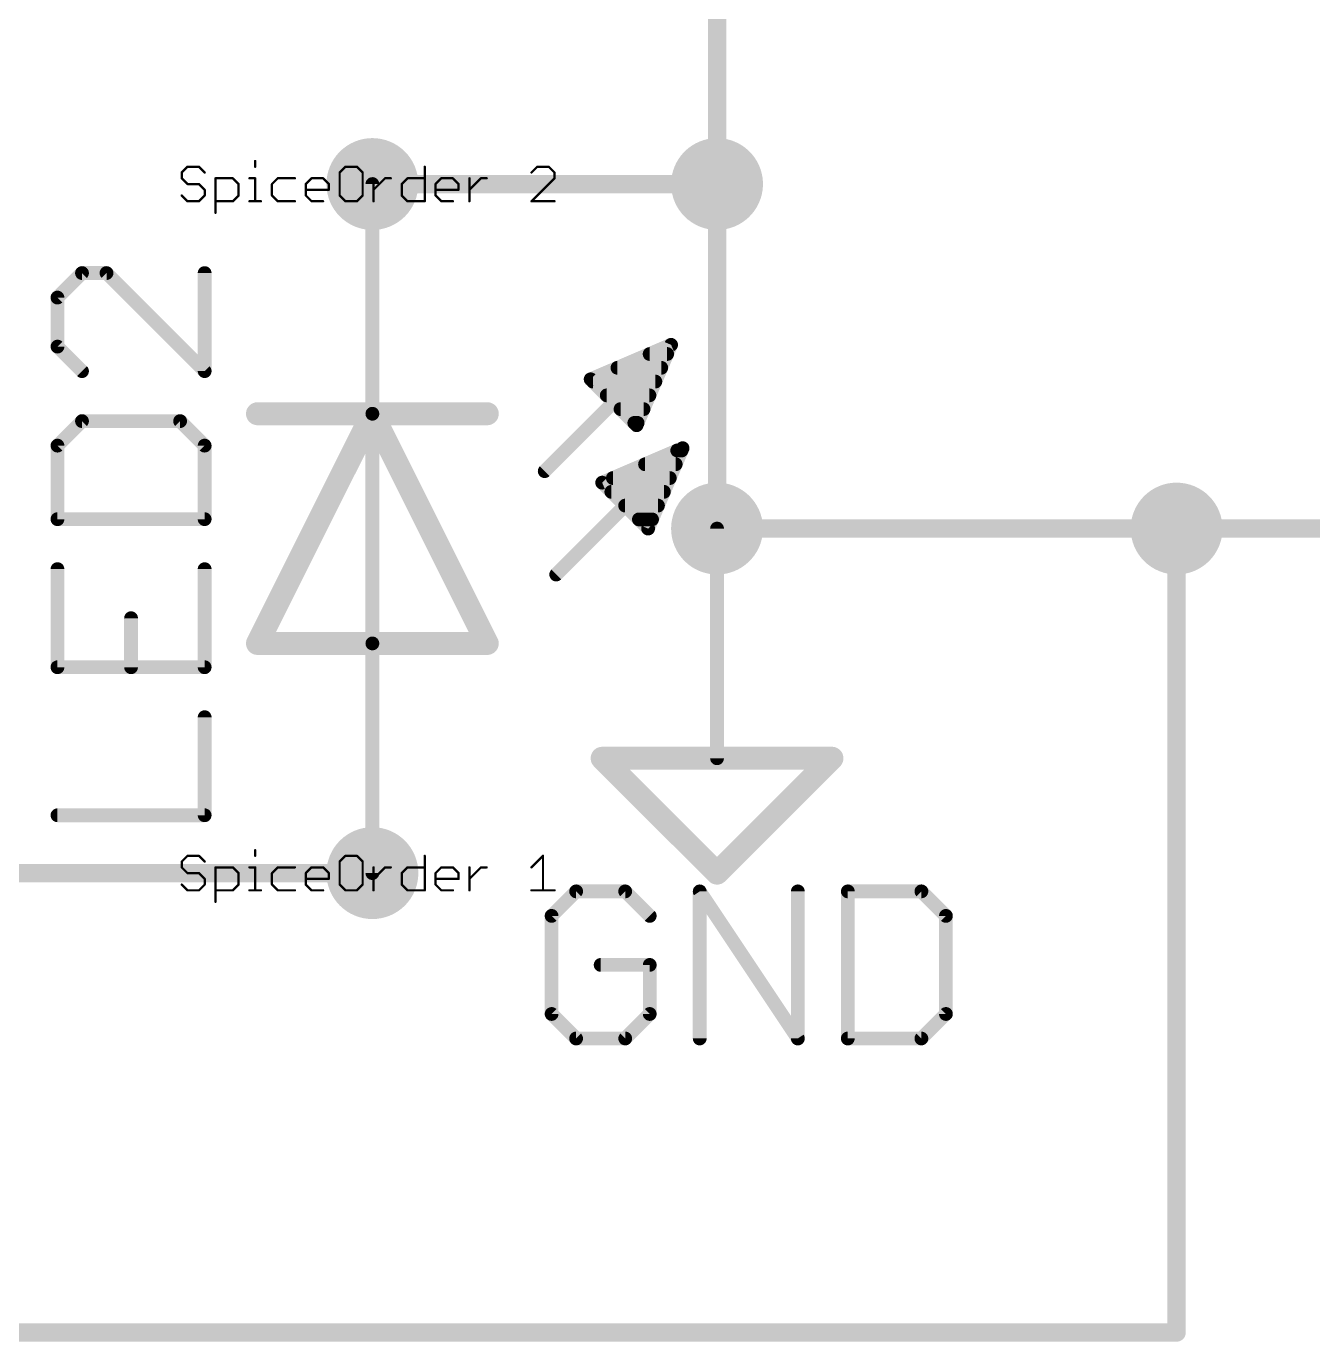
# Model space of a CAD drawing. Extents: x -22 to 205, y 41 to 107.
# Drawn here: x -7.64 to 6.58, y 46.89 to 61.43 of the extents above; entities that cross this region are included whole.
import ezdxf

# ---------------------------------------------------------------- set-up
doc = ezdxf.new("R2010")
doc.units = 0
for name, color, linetype in [('91', 94, 'CONTINUOUS'), ('94', 14, 'CONTINUOUS'), ('95', 251, 'CONTINUOUS'), ('96', 251, 'CONTINUOUS'), ('99', 214, 'CONTINUOUS')]:
    doc.layers.add(name, color=color, linetype=linetype)

msp = doc.modelspace()

# ---------------------------------------------------------------- linework, layer by layer
at = {"layer": '91', "const_width": 0.2032}
for points in [[(0, 68.58), (0, 59.69)], [(-3.81, 59.69), (0, 59.69)], [(0, 59.69), (0, 55.88)], [(0, 55.88), (5.08, 55.88)], [(5.08, 55.88), (35.56, 55.88)], [(5.08, 46.99), (5.08, 55.88)], [(-11.43, 52.07), (-3.81, 52.07)], [(-13.97, 46.99), (5.08, 46.99)]]:
    msp.add_lwpolyline(points, dxfattribs=at)
at = {"layer": '91'}
for points, const_width in [([(-3.81, 59.436, 1), (-3.81, 59.944, 1), (-3.81, 59.436)], 0.508), ([(0, 59.436, 1), (0, 59.944, 1), (0, 59.436)], 0.508), ([(-3.81, 59.7408, 1), (-3.81, 59.6392)], 0.1016), ([(0.0508, 59.69, 1), (-0.0508, 59.69)], 0.1016), ([(0, 59.6392, 1), (0, 59.7408)], 0.1016), ([(-0.0508, 59.69, 1), (0.0508, 59.69)], 0.1016), ([(0, 55.626, 1), (0, 56.134, 1), (0, 55.626)], 0.508), ([(5.08, 55.626, 1), (5.08, 56.134, 1), (5.08, 55.626)], 0.508), ([(0, 55.9308, 1), (0, 55.8292)], 0.1016), ([(-0.0508, 55.88, 1), (0.0508, 55.88)], 0.1016), ([(5.08, 55.9308, 1), (5.08, 55.8292)], 0.1016), ([(5.1308, 55.88, 1), (5.0292, 55.88)], 0.1016), ([(5.08, 55.8292, 1), (5.08, 55.9308)], 0.1016), ([(-3.81, 51.816, 1), (-3.81, 52.324, 1), (-3.81, 51.816)], 0.508), ([(-3.81, 52.0192, 1), (-3.81, 52.1208)], 0.1016), ([(5.0292, 46.99, 1), (5.1308, 46.99)], 0.1016), ([(5.08, 46.9392, 1), (5.08, 47.0408)], 0.1016)]:
    msp.add_lwpolyline(points, format="xyb", dxfattribs=dict(at, const_width=const_width))
at = {"layer": '94'}
for points, const_width in [([(-3.81, 59.69), (-3.81, 57.15)], 0.1524), ([(-1.905, 56.515), (-0.508, 57.912)], 0.1524), ([(-1.397, 57.531), (-0.508, 57.912)], 0.1524), ([(-0.508, 57.912), (-0.889, 57.023)], 0.1524), ([(-0.5515, 57.8104), (-0.7451, 57.8104)], 0.1524), ([(-0.889, 57.023), (-1.397, 57.531)], 0.1524), ([(-0.6169, 57.658), (-1.1007, 57.658)], 0.1524), ([(-0.6822, 57.5056), (-1.3716, 57.5056)], 0.1524), ([(-0.7475, 57.3532), (-1.2192, 57.3532)], 0.1524), ([(-5.08, 54.61), (-3.81, 57.15)], 0.254), ([(-5.08, 57.15), (-3.81, 57.15)], 0.254), ([(-3.81, 57.15), (-2.54, 54.61)], 0.254), ([(-3.81, 57.15), (-2.54, 57.15)], 0.254), ([(-3.81, 54.61), (-3.81, 57.15)], 0.1524), ([(-0.8128, 57.2008), (-1.0668, 57.2008)], 0.1524), ([(-0.8781, 57.0484), (-0.9144, 57.0484)], 0.1524), ([(-1.778, 55.372), (-0.381, 56.769)], 0.1524), ([(-1.27, 56.388), (-0.381, 56.769)], 0.1524), ([(-0.381, 56.769), (-0.762, 55.88)], 0.1524), ([(-0.3919, 56.7436), (-0.4403, 56.7436)], 0.1524), ([(-0.4572, 56.5912), (-0.7959, 56.5912)], 0.1524), ([(-0.762, 55.88), (-1.27, 56.388)], 0.1524), ([(-0.5225, 56.4388), (-1.1515, 56.4388)], 0.1524), ([(-0.5878, 56.2864), (-1.1684, 56.2864)], 0.1524), ([(-0.6531, 56.134), (-1.016, 56.134)], 0.1524), ([(-0.7185, 55.9816), (-0.8636, 55.9816)], 0.1524), ([(0, 55.88), (0, 53.34)], 0.1524), ([(-5.08, 54.61), (-3.81, 54.61)], 0.254), ([(-3.81, 54.61), (-2.54, 54.61)], 0.254), ([(-3.81, 52.07), (-3.81, 54.61)], 0.1524), ([(-1.27, 53.34), (1.27, 53.34)], 0.254), ([(0, 52.07), (-1.27, 53.34)], 0.254), ([(1.27, 53.34), (0, 52.07)], 0.254)]:
    msp.add_lwpolyline(points, dxfattribs=dict(at, const_width=const_width))
for points, const_width in [([(-3.7719, 59.69, 1), (-3.8481, 59.69)], 0.0762), ([(-0.473, 57.897, 1), (-0.543, 57.927)], 0.0762), ([(-0.4811, 57.8851, 1), (-0.5349, 57.9389)], 0.0762), ([(-0.493, 57.877, 1), (-0.523, 57.947)], 0.0762), ([(-0.7451, 57.8485, 1), (-0.7451, 57.7723)], 0.0762), ([(-0.5515, 57.7723, 1), (-0.5515, 57.8485)], 0.0762), ([(-1.412, 57.566, 1), (-1.382, 57.496)], 0.0762), ([(-1.3701, 57.5579, 1), (-1.4239, 57.5041)], 0.0762), ([(-1.1007, 57.6961, 1), (-1.1007, 57.6199)], 0.0762), ([(-0.6169, 57.6199, 1), (-0.6169, 57.6961)], 0.0762), ([(-1.3716, 57.5437, 1), (-1.3716, 57.4675)], 0.0762), ([(-0.6822, 57.4675, 1), (-0.6822, 57.5437)], 0.0762), ([(-1.2192, 57.3913, 1), (-1.2192, 57.3151)], 0.0762), ([(-0.7475, 57.3151, 1), (-0.7475, 57.3913)], 0.0762), ([(-5.08, 57.2135, 1), (-5.08, 57.0865)], 0.127), ([(-3.7532, 57.1784, 1), (-3.8668, 57.1216)], 0.127), ([(-3.81, 57.2135, 1), (-3.81, 57.0865)], 0.127), ([(-3.7532, 57.1216, 1), (-3.8668, 57.1784)], 0.127), ([(-3.7719, 57.15, 1), (-3.8481, 57.15)], 0.0762), ([(-3.8481, 57.15, 1), (-3.7719, 57.15)], 0.0762), ([(-3.81, 57.0865, 1), (-3.81, 57.2135)], 0.127), ([(-2.54, 57.0865, 1), (-2.54, 57.2135)], 0.127), ([(-1.0668, 57.2389, 1), (-1.0668, 57.1627)], 0.0762), ([(-0.8128, 57.1627, 1), (-0.8128, 57.2389)], 0.0762), ([(-0.9144, 57.0865, 1), (-0.9144, 57.0103)], 0.0762), ([(-0.924, 57.038, 1), (-0.854, 57.008)], 0.0762), ([(-0.9159, 56.9961, 1), (-0.8621, 57.0499)], 0.0762), ([(-0.8781, 57.0103, 1), (-0.8781, 57.0865)], 0.0762), ([(-0.4403, 56.7817, 1), (-0.4403, 56.7055)], 0.0762), ([(-0.346, 56.754, 1), (-0.416, 56.784)], 0.0762), ([(-0.3541, 56.7421, 1), (-0.4079, 56.7959)], 0.0762), ([(-0.366, 56.734, 1), (-0.396, 56.804)], 0.0762), ([(-0.3919, 56.7055, 1), (-0.3919, 56.7817)], 0.0762), ([(-0.7959, 56.6293, 1), (-0.7959, 56.5531)], 0.0762), ([(-0.4572, 56.5531, 1), (-0.4572, 56.6293)], 0.0762), ([(-1.9319, 56.5419, 1), (-1.8781, 56.4881)], 0.0762), ([(-1.285, 56.423, 1), (-1.255, 56.353)], 0.0762), ([(-1.2431, 56.4149, 1), (-1.2969, 56.3611)], 0.0762), ([(-1.1515, 56.4769, 1), (-1.1515, 56.4007)], 0.0762), ([(-0.5225, 56.4007, 1), (-0.5225, 56.4769)], 0.0762), ([(-1.1684, 56.3245, 1), (-1.1684, 56.2483)], 0.0762), ([(-0.5878, 56.2483, 1), (-0.5878, 56.3245)], 0.0762), ([(-1.016, 56.1721, 1), (-1.016, 56.0959)], 0.0762), ([(-0.6531, 56.0959, 1), (-0.6531, 56.1721)], 0.0762), ([(-0.8636, 56.0197, 1), (-0.8636, 55.9435)], 0.0762), ([(-0.7185, 55.9435, 1), (-0.7185, 56.0197)], 0.0762), ([(-0.797, 55.895, 1), (-0.727, 55.865)], 0.0762), ([(-0.7889, 55.8531, 1), (-0.7351, 55.9069)], 0.0762), ([(0.0381, 55.88, 1), (-0.0381, 55.88)], 0.0762), ([(-1.8049, 55.3989, 1), (-1.7511, 55.3451)], 0.0762), ([(-5.08, 54.6735, 1), (-5.08, 54.5465)], 0.127), ([(-5.1368, 54.6384, 1), (-5.0232, 54.5816)], 0.127), ([(-3.81, 54.6735, 1), (-3.81, 54.5465)], 0.127), ([(-3.81, 54.5465, 1), (-3.81, 54.6735)], 0.127), ([(-2.5968, 54.5816, 1), (-2.4832, 54.6384)], 0.127), ([(-2.54, 54.5465, 1), (-2.54, 54.6735)], 0.127), ([(-3.7719, 54.61, 1), (-3.8481, 54.61)], 0.0762), ([(-3.8481, 54.61, 1), (-3.7719, 54.61)], 0.0762), ([(-1.27, 53.4035, 1), (-1.27, 53.2765)], 0.127), ([(-1.2251, 53.3849, 1), (-1.3149, 53.2951)], 0.127), ([(1.3149, 53.2951, 1), (1.2251, 53.3849)], 0.127), ([(1.27, 53.2765, 1), (1.27, 53.4035)], 0.127), ([(-0.0381, 53.34, 1), (0.0381, 53.34)], 0.0762), ([(-3.8481, 52.07, 1), (-3.7719, 52.07)], 0.0762), ([(-0.0449, 52.1149, 1), (0.0449, 52.0251)], 0.127), ([(-0.0449, 52.0251, 1), (0.0449, 52.1149)], 0.127)]:
    msp.add_lwpolyline(points, format="xyb", dxfattribs=dict(at, const_width=const_width))
at = {"layer": '95', "const_width": 0.1524}
for points in [[(-7.02, 58.7057), (-7.2912, 58.4345)], [(-6.7489, 58.7057), (-7.02, 58.7057)], [(-5.6642, 57.621), (-6.7489, 58.7057)], [(-5.6642, 58.7057), (-5.6642, 57.621)], [(-7.2912, 58.4345), (-7.2912, 57.8922)], [(-7.2912, 57.8922), (-7.02, 57.621)], [(-7.02, 57.0685), (-7.2912, 56.7974)], [(-5.9354, 57.0685), (-7.02, 57.0685)], [(-5.6642, 56.7974), (-5.9354, 57.0685)], [(-7.2912, 56.7974), (-7.2912, 55.9839)], [(-5.6642, 55.9839), (-5.6642, 56.7974)], [(-7.2912, 55.9839), (-5.6642, 55.9839)], [(-7.2912, 55.4314), (-7.2912, 54.3467)], [(-5.6642, 54.3467), (-5.6642, 55.4314)], [(-6.4777, 54.3467), (-6.4777, 54.8891)], [(-7.2912, 54.3467), (-5.6642, 54.3467)], [(-5.6642, 52.7096), (-5.6642, 53.7942)], [(-7.2912, 52.7096), (-5.6642, 52.7096)]]:
    msp.add_lwpolyline(points, dxfattribs=at)
at = {"layer": '95', "const_width": 0.0762}
for points in [[(-7.02, 58.7438, 1), (-7.02, 58.6676)], [(-6.9931, 58.6788, 1), (-7.047, 58.7326)], [(-6.7219, 58.7326, 1), (-6.7758, 58.6788)], [(-6.7489, 58.6676, 1), (-6.7489, 58.7438)], [(-5.6261, 58.7057, 1), (-5.7023, 58.7057)], [(-7.2531, 58.4345, 1), (-7.3293, 58.4345)], [(-7.3181, 58.4615, 1), (-7.2642, 58.4076)], [(-7.3293, 57.8922, 1), (-7.2531, 57.8922)], [(-7.2642, 57.9191, 1), (-7.3181, 57.8653)], [(-7.047, 57.5941, 1), (-6.9931, 57.648)], [(-5.7023, 57.621, 1), (-5.6261, 57.621)], [(-5.6911, 57.5941, 1), (-5.6373, 57.648)], [(-7.02, 57.1066, 1), (-7.02, 57.0304)], [(-6.9931, 57.0416, 1), (-7.047, 57.0955)], [(-5.9084, 57.0955, 1), (-5.9623, 57.0416)], [(-5.9354, 57.0304, 1), (-5.9354, 57.1066)], [(-7.2531, 56.7974, 1), (-7.3293, 56.7974)], [(-7.3181, 56.8243, 1), (-7.2642, 56.7704)], [(-5.6261, 56.7974, 1), (-5.7023, 56.7974)], [(-5.6911, 56.7704, 1), (-5.6373, 56.8243)], [(-7.2912, 56.022, 1), (-7.2912, 55.9458)], [(-7.3293, 55.9839, 1), (-7.2531, 55.9839)], [(-5.7023, 55.9839, 1), (-5.6261, 55.9839)], [(-5.6642, 55.9458, 1), (-5.6642, 56.022)], [(-7.2531, 55.4314, 1), (-7.3293, 55.4314)], [(-5.6261, 55.4314, 1), (-5.7023, 55.4314)], [(-6.4396, 54.8891, 1), (-6.5158, 54.8891)], [(-7.2912, 54.3848, 1), (-7.2912, 54.3086)], [(-5.6642, 54.3086, 1), (-5.6642, 54.3848)], [(-7.3293, 54.3467, 1), (-7.2531, 54.3467)], [(-6.5158, 54.3467, 1), (-6.4396, 54.3467)], [(-5.7023, 54.3467, 1), (-5.6261, 54.3467)], [(-5.6261, 53.7942, 1), (-5.7023, 53.7942)], [(-7.2912, 52.7477, 1), (-7.2912, 52.6715)], [(-5.7023, 52.7096, 1), (-5.6261, 52.7096)], [(-5.6642, 52.6715, 1), (-5.6642, 52.7477)]]:
    msp.add_lwpolyline(points, format="xyb", dxfattribs=at)
at = {"layer": '96', "const_width": 0.1524}
for points in [[(-1.5576, 51.8682), (-1.8288, 51.597)], [(-1.0153, 51.8682), (-1.5576, 51.8682)], [(-0.7441, 51.597), (-1.0153, 51.8682)], [(-0.1916, 50.2412), (-0.1916, 51.8682)], [(-0.1916, 51.8682), (0.893, 50.2412)], [(0.893, 50.2412), (0.893, 51.8682)], [(1.4455, 51.8682), (1.4455, 50.2412)], [(2.259, 51.8682), (1.4455, 51.8682)], [(2.5302, 51.597), (2.259, 51.8682)], [(-1.8288, 51.597), (-1.8288, 50.5124)], [(2.5302, 50.5124), (2.5302, 51.597)], [(-0.7441, 51.0547), (-1.2865, 51.0547)], [(-0.7441, 50.5124), (-0.7441, 51.0547)], [(-1.8288, 50.5124), (-1.5576, 50.2412)], [(-1.0153, 50.2412), (-0.7441, 50.5124)], [(2.259, 50.2412), (2.5302, 50.5124)], [(-1.5576, 50.2412), (-1.0153, 50.2412)], [(1.4455, 50.2412), (2.259, 50.2412)]]:
    msp.add_lwpolyline(points, dxfattribs=at)
at = {"layer": '96', "const_width": 0.0762}
for points in [[(-1.5576, 51.9063, 1), (-1.5576, 51.8301)], [(-1.5307, 51.8412, 1), (-1.5846, 51.8951)], [(-0.9884, 51.8951, 1), (-1.0422, 51.8412)], [(-1.0153, 51.8301, 1), (-1.0153, 51.9063)], [(-0.1535, 51.8682, 1), (-0.2297, 51.8682)], [(-0.1599, 51.8893, 1), (-0.2233, 51.8471)], [(0.9311, 51.8682, 1), (0.8549, 51.8682)], [(1.4836, 51.8682, 1), (1.4074, 51.8682)], [(1.4455, 51.9063, 1), (1.4455, 51.8301)], [(2.2859, 51.8951, 1), (2.2321, 51.8412)], [(2.259, 51.8301, 1), (2.259, 51.9063)], [(-1.7907, 51.597, 1), (-1.8669, 51.597)], [(-1.8557, 51.624, 1), (-1.8019, 51.5701)], [(-0.7711, 51.5701, 1), (-0.7172, 51.624)], [(2.5683, 51.597, 1), (2.4921, 51.597)], [(2.5032, 51.5701, 1), (2.5571, 51.624)], [(-1.2865, 51.0928, 1), (-1.2865, 51.0166)], [(-0.706, 51.0547, 1), (-0.7822, 51.0547)], [(-0.7441, 51.0166, 1), (-0.7441, 51.0928)], [(-1.8019, 50.5393, 1), (-1.8557, 50.4854)], [(-1.8669, 50.5124, 1), (-1.7907, 50.5124)], [(-0.7822, 50.5124, 1), (-0.706, 50.5124)], [(-0.7172, 50.4854, 1), (-0.7711, 50.5393)], [(2.4921, 50.5124, 1), (2.5683, 50.5124)], [(2.5571, 50.4854, 1), (2.5032, 50.5393)], [(-1.5576, 50.2793, 1), (-1.5576, 50.2031)], [(-1.5846, 50.2143, 1), (-1.5307, 50.2681)], [(-1.0422, 50.2681, 1), (-0.9884, 50.2143)], [(-1.0153, 50.2031, 1), (-1.0153, 50.2793)], [(-0.2297, 50.2412, 1), (-0.1535, 50.2412)], [(0.8549, 50.2412, 1), (0.9311, 50.2412)], [(0.8613, 50.2201, 1), (0.9247, 50.2623)], [(1.4455, 50.2793, 1), (1.4455, 50.2031)], [(1.4074, 50.2412, 1), (1.4836, 50.2412)], [(2.2321, 50.2681, 1), (2.2859, 50.2143)], [(2.259, 50.2031, 1), (2.259, 50.2793)]]:
    msp.add_lwpolyline(points, format="xyb", dxfattribs=at)
at = {"layer": '99', "const_width": 0.0254}
for points in [[(-5.1058, 59.9444), (-5.1058, 59.8808)], [(-5.8543, 59.8808), (-5.9178, 59.8173)], [(-5.9178, 59.8173), (-5.9178, 59.7537)], [(-5.7271, 59.8808), (-5.8543, 59.8808)], [(-5.6636, 59.8173), (-5.7271, 59.8808)], [(-4.108, 59.8808), (-4.1715, 59.8173)], [(-4.1715, 59.8173), (-4.1715, 59.5631)], [(-3.9809, 59.8808), (-4.108, 59.8808)], [(-3.9173, 59.8173), (-3.9809, 59.8808)], [(-3.9173, 59.5631), (-3.9173, 59.8173)], [(-3.2313, 59.8808), (-3.2313, 59.4995)], [(-1.9875, 59.8808), (-2.051, 59.8173)], [(-1.8604, 59.8808), (-1.9875, 59.8808)], [(-1.7968, 59.8173), (-1.8604, 59.8808)], [(-1.7968, 59.7537), (-1.7968, 59.8173)], [(-5.9178, 59.7537), (-5.8543, 59.6902)], [(-5.8543, 59.6902), (-5.7271, 59.6902)], [(-5.7271, 59.6902), (-5.6636, 59.6266)], [(-5.6636, 59.6266), (-5.6636, 59.5631)], [(-5.5436, 59.3724), (-5.5436, 59.7537)], [(-5.5436, 59.7537), (-5.3529, 59.7537)], [(-5.3529, 59.7537), (-5.2894, 59.6902)], [(-5.2894, 59.6902), (-5.2894, 59.5631)], [(-5.1694, 59.7537), (-5.1058, 59.7537)], [(-5.1058, 59.7537), (-5.1058, 59.4995)], [(-4.8564, 59.7537), (-4.9199, 59.6902)], [(-4.9199, 59.6902), (-4.9199, 59.5631)], [(-4.6657, 59.7537), (-4.8564, 59.7537)], [(-4.5457, 59.6902), (-4.4822, 59.7537)], [(-4.5457, 59.5631), (-4.5457, 59.6902)], [(-4.2915, 59.6266), (-4.5457, 59.6266)], [(-4.4822, 59.7537), (-4.3551, 59.7537)], [(-4.3551, 59.7537), (-4.2915, 59.6902)], [(-4.2915, 59.6902), (-4.2915, 59.6266)], [(-3.7973, 59.4995), (-3.7973, 59.7537)], [(-3.7973, 59.6266), (-3.6702, 59.7537)], [(-3.6702, 59.7537), (-3.6066, 59.7537)], [(-3.4855, 59.6902), (-3.4219, 59.7537)], [(-3.4855, 59.5631), (-3.4855, 59.6902)], [(-3.4219, 59.7537), (-3.2313, 59.7537)], [(-3.1113, 59.6902), (-3.0477, 59.7537)], [(-3.1113, 59.5631), (-3.1113, 59.6902)], [(-2.8571, 59.6266), (-3.1113, 59.6266)], [(-3.0477, 59.7537), (-2.9206, 59.7537)], [(-2.9206, 59.7537), (-2.8571, 59.6902)], [(-2.8571, 59.6902), (-2.8571, 59.6266)], [(-2.7371, 59.4995), (-2.7371, 59.7537)], [(-2.7371, 59.6266), (-2.61, 59.7537)], [(-2.61, 59.7537), (-2.5464, 59.7537)], [(-2.051, 59.4995), (-1.7968, 59.7537)], [(-5.8543, 59.4995), (-5.9178, 59.5631)], [(-5.7271, 59.4995), (-5.8543, 59.4995)], [(-5.6636, 59.5631), (-5.7271, 59.4995)], [(-5.3529, 59.4995), (-5.5436, 59.4995)], [(-5.2894, 59.5631), (-5.3529, 59.4995)], [(-5.1694, 59.4995), (-5.0423, 59.4995)], [(-4.9199, 59.5631), (-4.8564, 59.4995)], [(-4.8564, 59.4995), (-4.6657, 59.4995)], [(-4.4822, 59.4995), (-4.5457, 59.5631)], [(-4.3551, 59.4995), (-4.4822, 59.4995)], [(-4.1715, 59.5631), (-4.108, 59.4995)], [(-4.108, 59.4995), (-3.9809, 59.4995)], [(-3.9809, 59.4995), (-3.9173, 59.5631)], [(-3.4219, 59.4995), (-3.4855, 59.5631)], [(-3.2313, 59.4995), (-3.4219, 59.4995)], [(-3.0477, 59.4995), (-3.1113, 59.5631)], [(-2.9206, 59.4995), (-3.0477, 59.4995)], [(-1.7968, 59.4995), (-2.051, 59.4995)], [(-5.8543, 52.2608), (-5.9178, 52.1973)], [(-5.7271, 52.2608), (-5.8543, 52.2608)], [(-5.6636, 52.1973), (-5.7271, 52.2608)], [(-5.1058, 52.3244), (-5.1058, 52.2608)], [(-4.108, 52.2608), (-4.1715, 52.1973)], [(-3.9809, 52.2608), (-4.108, 52.2608)], [(-3.9173, 52.1973), (-3.9809, 52.2608)], [(-3.2313, 52.2608), (-3.2313, 51.8795)], [(-2.051, 52.1337), (-1.9239, 52.2608)], [(-1.9239, 52.2608), (-1.9239, 51.8795)], [(-5.9178, 52.1973), (-5.9178, 52.1337)], [(-5.9178, 52.1337), (-5.8543, 52.0702)], [(-5.8543, 52.0702), (-5.7271, 52.0702)], [(-5.7271, 52.0702), (-5.6636, 52.0066)], [(-5.5436, 51.7524), (-5.5436, 52.1337)], [(-5.5436, 52.1337), (-5.3529, 52.1337)], [(-5.3529, 52.1337), (-5.2894, 52.0702)], [(-5.2894, 52.0702), (-5.2894, 51.9431)], [(-5.1694, 52.1337), (-5.1058, 52.1337)], [(-5.1058, 52.1337), (-5.1058, 51.8795)], [(-4.8564, 52.1337), (-4.9199, 52.0702)], [(-4.9199, 52.0702), (-4.9199, 51.9431)], [(-4.6657, 52.1337), (-4.8564, 52.1337)], [(-4.5457, 52.0702), (-4.4822, 52.1337)], [(-4.5457, 51.9431), (-4.5457, 52.0702)], [(-4.4822, 52.1337), (-4.3551, 52.1337)], [(-4.3551, 52.1337), (-4.2915, 52.0702)], [(-4.2915, 52.0702), (-4.2915, 52.0066)], [(-4.1715, 52.1973), (-4.1715, 51.9431)], [(-3.9173, 51.9431), (-3.9173, 52.1973)], [(-3.7973, 51.8795), (-3.7973, 52.1337)], [(-3.7973, 52.0066), (-3.6702, 52.1337)], [(-3.6702, 52.1337), (-3.6066, 52.1337)], [(-3.4855, 52.0702), (-3.4219, 52.1337)], [(-3.4855, 51.9431), (-3.4855, 52.0702)], [(-3.4219, 52.1337), (-3.2313, 52.1337)], [(-3.1113, 52.0702), (-3.0477, 52.1337)], [(-3.1113, 51.9431), (-3.1113, 52.0702)], [(-3.0477, 52.1337), (-2.9206, 52.1337)], [(-2.9206, 52.1337), (-2.8571, 52.0702)], [(-2.8571, 52.0702), (-2.8571, 52.0066)], [(-2.7371, 51.8795), (-2.7371, 52.1337)], [(-2.7371, 52.0066), (-2.61, 52.1337)], [(-2.61, 52.1337), (-2.5464, 52.1337)], [(-5.8543, 51.8795), (-5.9178, 51.9431)], [(-5.6636, 51.9431), (-5.7271, 51.8795)], [(-5.6636, 52.0066), (-5.6636, 51.9431)], [(-5.2894, 51.9431), (-5.3529, 51.8795)], [(-4.9199, 51.9431), (-4.8564, 51.8795)], [(-4.2915, 52.0066), (-4.5457, 52.0066)], [(-4.4822, 51.8795), (-4.5457, 51.9431)], [(-4.1715, 51.9431), (-4.108, 51.8795)], [(-3.9809, 51.8795), (-3.9173, 51.9431)], [(-3.4219, 51.8795), (-3.4855, 51.9431)], [(-2.8571, 52.0066), (-3.1113, 52.0066)], [(-3.0477, 51.8795), (-3.1113, 51.9431)], [(-5.7271, 51.8795), (-5.8543, 51.8795)], [(-5.3529, 51.8795), (-5.5436, 51.8795)], [(-5.1694, 51.8795), (-5.0423, 51.8795)], [(-4.8564, 51.8795), (-4.6657, 51.8795)], [(-4.3551, 51.8795), (-4.4822, 51.8795)], [(-4.108, 51.8795), (-3.9809, 51.8795)], [(-3.2313, 51.8795), (-3.4219, 51.8795)], [(-2.9206, 51.8795), (-3.0477, 51.8795)], [(-2.051, 51.8795), (-1.7968, 51.8795)]]:
    msp.add_lwpolyline(points, dxfattribs=at)
at = {"layer": '99', "const_width": 0.0127}
for points in [[(-5.0995, 59.9444, 1), (-5.1122, 59.9444)], [(-5.9115, 59.8173, 1), (-5.9242, 59.8173)], [(-5.9223, 59.8218, 1), (-5.9133, 59.8128)], [(-5.8543, 59.8872, 1), (-5.8543, 59.8745)], [(-5.8498, 59.8763, 1), (-5.8587, 59.8853)], [(-5.7227, 59.8853, 1), (-5.7316, 59.8763)], [(-5.7271, 59.8745, 1), (-5.7271, 59.8872)], [(-5.6681, 59.8128, 1), (-5.6591, 59.8218)], [(-5.1122, 59.8808, 1), (-5.0995, 59.8808)], [(-4.1652, 59.8173, 1), (-4.1779, 59.8173)], [(-4.176, 59.8218, 1), (-4.167, 59.8128)], [(-4.108, 59.8872, 1), (-4.108, 59.8745)], [(-4.1035, 59.8763, 1), (-4.1125, 59.8853)], [(-3.9764, 59.8853, 1), (-3.9853, 59.8763)], [(-3.9809, 59.8745, 1), (-3.9809, 59.8872)], [(-3.911, 59.8173, 1), (-3.9236, 59.8173)], [(-3.9218, 59.8128, 1), (-3.9128, 59.8218)], [(-3.2249, 59.8808, 1), (-3.2376, 59.8808)], [(-2.0555, 59.8218, 1), (-2.0465, 59.8128)], [(-1.9875, 59.8872, 1), (-1.9875, 59.8745)], [(-1.983, 59.8763, 1), (-1.992, 59.8853)], [(-1.8559, 59.8853, 1), (-1.8648, 59.8763)], [(-1.8604, 59.8745, 1), (-1.8604, 59.8872)], [(-1.7905, 59.8173, 1), (-1.8032, 59.8173)], [(-1.8013, 59.8128, 1), (-1.7923, 59.8218)], [(-5.9133, 59.7582, 1), (-5.9223, 59.7492)], [(-5.9242, 59.7537, 1), (-5.9115, 59.7537)], [(-5.8543, 59.6965, 1), (-5.8543, 59.6838)], [(-5.8587, 59.6857, 1), (-5.8498, 59.6947)], [(-5.7227, 59.6947, 1), (-5.7316, 59.6857)], [(-5.7271, 59.6838, 1), (-5.7271, 59.6965)], [(-5.6572, 59.6266, 1), (-5.6699, 59.6266)], [(-5.5373, 59.7537, 1), (-5.55, 59.7537)], [(-5.5436, 59.7601, 1), (-5.5436, 59.7474)], [(-5.3485, 59.7582, 1), (-5.3574, 59.7492)], [(-5.3529, 59.7474, 1), (-5.3529, 59.7601)], [(-5.283, 59.6902, 1), (-5.2957, 59.6902)], [(-5.2939, 59.6857, 1), (-5.2849, 59.6947)], [(-5.1694, 59.7601, 1), (-5.1694, 59.7474)], [(-5.0995, 59.7537, 1), (-5.1122, 59.7537)], [(-5.1058, 59.7474, 1), (-5.1058, 59.7601)], [(-4.9136, 59.6902, 1), (-4.9263, 59.6902)], [(-4.9244, 59.6947, 1), (-4.9154, 59.6857)], [(-4.8564, 59.7601, 1), (-4.8564, 59.7474)], [(-4.8519, 59.7492, 1), (-4.8609, 59.7582)], [(-4.6657, 59.7474, 1), (-4.6657, 59.7601)], [(-4.5394, 59.6902, 1), (-4.5521, 59.6902)], [(-4.5502, 59.6947, 1), (-4.5412, 59.6857)], [(-4.5457, 59.633, 1), (-4.5457, 59.6203)], [(-4.4822, 59.7601, 1), (-4.4822, 59.7474)], [(-4.4777, 59.7492, 1), (-4.4867, 59.7582)], [(-4.3506, 59.7582, 1), (-4.3595, 59.7492)], [(-4.3551, 59.7474, 1), (-4.3551, 59.7601)], [(-4.2852, 59.6902, 1), (-4.2979, 59.6902)], [(-4.296, 59.6857, 1), (-4.287, 59.6947)], [(-4.2915, 59.6203, 1), (-4.2915, 59.633)], [(-3.791, 59.7537, 1), (-3.8037, 59.7537)], [(-3.6702, 59.7601, 1), (-3.6702, 59.7474)], [(-3.6657, 59.7492, 1), (-3.6747, 59.7582)], [(-3.6066, 59.7474, 1), (-3.6066, 59.7601)], [(-3.4791, 59.6902, 1), (-3.4918, 59.6902)], [(-3.49, 59.6947, 1), (-3.481, 59.6857)], [(-3.4219, 59.7601, 1), (-3.4219, 59.7474)], [(-3.4174, 59.7492, 1), (-3.4264, 59.7582)], [(-3.2313, 59.7474, 1), (-3.2313, 59.7601)], [(-3.1158, 59.6947, 1), (-3.1068, 59.6857)], [(-3.1113, 59.633, 1), (-3.1113, 59.6203)], [(-3.1049, 59.6902, 1), (-3.1176, 59.6902)], [(-3.0477, 59.7601, 1), (-3.0477, 59.7474)], [(-3.0432, 59.7492, 1), (-3.0522, 59.7582)], [(-2.9161, 59.7582, 1), (-2.9251, 59.7492)], [(-2.9206, 59.7474, 1), (-2.9206, 59.7601)], [(-2.8507, 59.6902, 1), (-2.8634, 59.6902)], [(-2.8615, 59.6857, 1), (-2.8526, 59.6947)], [(-2.8571, 59.6203, 1), (-2.8571, 59.633)], [(-2.7307, 59.7537, 1), (-2.7434, 59.7537)], [(-2.61, 59.7601, 1), (-2.61, 59.7474)], [(-2.6055, 59.7492, 1), (-2.6144, 59.7582)], [(-2.5464, 59.7474, 1), (-2.5464, 59.7601)], [(-1.8032, 59.7537, 1), (-1.7905, 59.7537)], [(-1.7923, 59.7492, 1), (-1.8013, 59.7582)], [(-5.9133, 59.5675, 1), (-5.9223, 59.5586)], [(-5.8543, 59.5059, 1), (-5.8543, 59.4932)], [(-5.8587, 59.495, 1), (-5.8498, 59.504)], [(-5.7316, 59.504, 1), (-5.7227, 59.495)], [(-5.7271, 59.4932, 1), (-5.7271, 59.5059)], [(-5.6699, 59.5631, 1), (-5.6572, 59.5631)], [(-5.6681, 59.6221, 1), (-5.6591, 59.6311)], [(-5.6591, 59.5586, 1), (-5.6681, 59.5675)], [(-5.5436, 59.5059, 1), (-5.5436, 59.4932)], [(-5.3574, 59.504, 1), (-5.3485, 59.495)], [(-5.3529, 59.4932, 1), (-5.3529, 59.5059)], [(-5.2957, 59.5631, 1), (-5.283, 59.5631)], [(-5.2849, 59.5586, 1), (-5.2939, 59.5675)], [(-5.1694, 59.5059, 1), (-5.1694, 59.4932)], [(-5.1122, 59.4995, 1), (-5.0995, 59.4995)], [(-5.0423, 59.4932, 1), (-5.0423, 59.5059)], [(-4.9263, 59.5631, 1), (-4.9136, 59.5631)], [(-4.9154, 59.5675, 1), (-4.9244, 59.5586)], [(-4.8564, 59.5059, 1), (-4.8564, 59.4932)], [(-4.8609, 59.495, 1), (-4.8519, 59.504)], [(-4.6657, 59.4932, 1), (-4.6657, 59.5059)], [(-4.5521, 59.5631, 1), (-4.5394, 59.5631)], [(-4.5412, 59.5675, 1), (-4.5502, 59.5586)], [(-4.4822, 59.5059, 1), (-4.4822, 59.4932)], [(-4.4867, 59.495, 1), (-4.4777, 59.504)], [(-4.3551, 59.4932, 1), (-4.3551, 59.5059)], [(-4.2979, 59.6266, 1), (-4.2852, 59.6266)], [(-4.1779, 59.5631, 1), (-4.1652, 59.5631)], [(-4.167, 59.5675, 1), (-4.176, 59.5586)], [(-4.108, 59.5059, 1), (-4.108, 59.4932)], [(-4.1125, 59.495, 1), (-4.1035, 59.504)], [(-3.9853, 59.504, 1), (-3.9764, 59.495)], [(-3.9809, 59.4932, 1), (-3.9809, 59.5059)], [(-3.9236, 59.5631, 1), (-3.911, 59.5631)], [(-3.9128, 59.5586, 1), (-3.9218, 59.5675)], [(-3.8018, 59.6311, 1), (-3.7928, 59.6221)], [(-3.8037, 59.4995, 1), (-3.791, 59.4995)], [(-3.481, 59.5675, 1), (-3.49, 59.5586)], [(-3.4918, 59.5631, 1), (-3.4791, 59.5631)], [(-3.4219, 59.5059, 1), (-3.4219, 59.4932)], [(-3.4264, 59.495, 1), (-3.4174, 59.504)], [(-3.2376, 59.4995, 1), (-3.2249, 59.4995)], [(-3.2313, 59.4932, 1), (-3.2313, 59.5059)], [(-3.1068, 59.5675, 1), (-3.1158, 59.5586)], [(-3.1176, 59.5631, 1), (-3.1049, 59.5631)], [(-3.0477, 59.5059, 1), (-3.0477, 59.4932)], [(-3.0522, 59.495, 1), (-3.0432, 59.504)], [(-2.9206, 59.4932, 1), (-2.9206, 59.5059)], [(-2.8634, 59.6266, 1), (-2.8507, 59.6266)], [(-2.7415, 59.6311, 1), (-2.7326, 59.6221)], [(-2.7434, 59.4995, 1), (-2.7307, 59.4995)], [(-2.051, 59.5059, 1), (-2.051, 59.4932)], [(-2.0555, 59.504, 1), (-2.0465, 59.495)], [(-1.7968, 59.4932, 1), (-1.7968, 59.5059)], [(-5.55, 59.3724, 1), (-5.5373, 59.3724)], [(-5.8543, 52.2672, 1), (-5.8543, 52.2545)], [(-5.8498, 52.2563, 1), (-5.8587, 52.2653)], [(-5.7227, 52.2653, 1), (-5.7316, 52.2563)], [(-5.7271, 52.2545, 1), (-5.7271, 52.2672)], [(-5.0995, 52.3244, 1), (-5.1122, 52.3244)], [(-5.1122, 52.2608, 1), (-5.0995, 52.2608)], [(-4.108, 52.2672, 1), (-4.108, 52.2545)], [(-4.1035, 52.2563, 1), (-4.1125, 52.2653)], [(-3.9764, 52.2653, 1), (-3.9853, 52.2563)], [(-3.9809, 52.2545, 1), (-3.9809, 52.2672)], [(-3.2249, 52.2608, 1), (-3.2376, 52.2608)], [(-1.9176, 52.2608, 1), (-1.9303, 52.2608)], [(-1.9194, 52.2563, 1), (-1.9284, 52.2653)], [(-5.9115, 52.1973, 1), (-5.9242, 52.1973)], [(-5.9223, 52.2018, 1), (-5.9133, 52.1928)], [(-5.9133, 52.1382, 1), (-5.9223, 52.1292)], [(-5.9242, 52.1337, 1), (-5.9115, 52.1337)], [(-5.8543, 52.0765, 1), (-5.8543, 52.0638)], [(-5.8587, 52.0657, 1), (-5.8498, 52.0747)], [(-5.7227, 52.0747, 1), (-5.7316, 52.0657)], [(-5.7271, 52.0638, 1), (-5.7271, 52.0765)], [(-5.6681, 52.1928, 1), (-5.6591, 52.2018)], [(-5.5373, 52.1337, 1), (-5.55, 52.1337)], [(-5.5436, 52.1401, 1), (-5.5436, 52.1274)], [(-5.3485, 52.1382, 1), (-5.3574, 52.1292)], [(-5.3529, 52.1274, 1), (-5.3529, 52.1401)], [(-5.283, 52.0702, 1), (-5.2957, 52.0702)], [(-5.2939, 52.0657, 1), (-5.2849, 52.0747)], [(-5.1694, 52.1401, 1), (-5.1694, 52.1274)], [(-5.0995, 52.1337, 1), (-5.1122, 52.1337)], [(-5.1058, 52.1274, 1), (-5.1058, 52.1401)], [(-4.9136, 52.0702, 1), (-4.9263, 52.0702)], [(-4.9244, 52.0747, 1), (-4.9154, 52.0657)], [(-4.8564, 52.1401, 1), (-4.8564, 52.1274)], [(-4.8519, 52.1292, 1), (-4.8609, 52.1382)], [(-4.6657, 52.1274, 1), (-4.6657, 52.1401)], [(-4.5394, 52.0702, 1), (-4.5521, 52.0702)], [(-4.5502, 52.0747, 1), (-4.5412, 52.0657)], [(-4.4822, 52.1401, 1), (-4.4822, 52.1274)], [(-4.4777, 52.1292, 1), (-4.4867, 52.1382)], [(-4.3506, 52.1382, 1), (-4.3595, 52.1292)], [(-4.3551, 52.1274, 1), (-4.3551, 52.1401)], [(-4.2852, 52.0702, 1), (-4.2979, 52.0702)], [(-4.296, 52.0657, 1), (-4.287, 52.0747)], [(-4.1652, 52.1973, 1), (-4.1779, 52.1973)], [(-4.176, 52.2018, 1), (-4.167, 52.1928)], [(-3.911, 52.1973, 1), (-3.9236, 52.1973)], [(-3.9218, 52.1928, 1), (-3.9128, 52.2018)], [(-3.791, 52.1337, 1), (-3.8037, 52.1337)], [(-3.6702, 52.1401, 1), (-3.6702, 52.1274)], [(-3.6657, 52.1292, 1), (-3.6747, 52.1382)], [(-3.6066, 52.1274, 1), (-3.6066, 52.1401)], [(-3.4791, 52.0702, 1), (-3.4918, 52.0702)], [(-3.49, 52.0747, 1), (-3.481, 52.0657)], [(-3.4219, 52.1401, 1), (-3.4219, 52.1274)], [(-3.4174, 52.1292, 1), (-3.4264, 52.1382)], [(-3.2313, 52.1274, 1), (-3.2313, 52.1401)], [(-3.1158, 52.0747, 1), (-3.1068, 52.0657)], [(-3.1049, 52.0702, 1), (-3.1176, 52.0702)], [(-3.0477, 52.1401, 1), (-3.0477, 52.1274)], [(-3.0432, 52.1292, 1), (-3.0522, 52.1382)], [(-2.9161, 52.1382, 1), (-2.9251, 52.1292)], [(-2.9206, 52.1274, 1), (-2.9206, 52.1401)], [(-2.8507, 52.0702, 1), (-2.8634, 52.0702)], [(-2.8615, 52.0657, 1), (-2.8526, 52.0747)], [(-2.7307, 52.1337, 1), (-2.7434, 52.1337)], [(-2.61, 52.1401, 1), (-2.61, 52.1274)], [(-2.6055, 52.1292, 1), (-2.6144, 52.1382)], [(-2.5464, 52.1274, 1), (-2.5464, 52.1401)], [(-2.0555, 52.1382, 1), (-2.0465, 52.1292)], [(-5.9133, 51.9475, 1), (-5.9223, 51.9386)], [(-5.6572, 52.0066, 1), (-5.6699, 52.0066)], [(-5.6699, 51.9431, 1), (-5.6572, 51.9431)], [(-5.6681, 52.0021, 1), (-5.6591, 52.0111)], [(-5.6591, 51.9386, 1), (-5.6681, 51.9475)], [(-5.2957, 51.9431, 1), (-5.283, 51.9431)], [(-5.2849, 51.9386, 1), (-5.2939, 51.9475)], [(-4.9263, 51.9431, 1), (-4.9136, 51.9431)], [(-4.9154, 51.9475, 1), (-4.9244, 51.9386)], [(-4.5521, 51.9431, 1), (-4.5394, 51.9431)], [(-4.5457, 52.013, 1), (-4.5457, 52.0003)], [(-4.5412, 51.9475, 1), (-4.5502, 51.9386)], [(-4.2979, 52.0066, 1), (-4.2852, 52.0066)], [(-4.2915, 52.0003, 1), (-4.2915, 52.013)], [(-4.1779, 51.9431, 1), (-4.1652, 51.9431)], [(-4.167, 51.9475, 1), (-4.176, 51.9386)], [(-3.9236, 51.9431, 1), (-3.911, 51.9431)], [(-3.9128, 51.9386, 1), (-3.9218, 51.9475)], [(-3.8018, 52.0111, 1), (-3.7928, 52.0021)], [(-3.481, 51.9475, 1), (-3.49, 51.9386)], [(-3.4918, 51.9431, 1), (-3.4791, 51.9431)], [(-3.1113, 52.013, 1), (-3.1113, 52.0003)], [(-3.1068, 51.9475, 1), (-3.1158, 51.9386)], [(-3.1176, 51.9431, 1), (-3.1049, 51.9431)], [(-2.8634, 52.0066, 1), (-2.8507, 52.0066)], [(-2.8571, 52.0003, 1), (-2.8571, 52.013)], [(-2.7415, 52.0111, 1), (-2.7326, 52.0021)], [(-5.8543, 51.8858, 1), (-5.8543, 51.8732)], [(-5.8587, 51.875, 1), (-5.8498, 51.884)], [(-5.7316, 51.884, 1), (-5.7227, 51.875)], [(-5.7271, 51.8732, 1), (-5.7271, 51.8858)], [(-5.5436, 51.8858, 1), (-5.5436, 51.8732)], [(-5.3574, 51.884, 1), (-5.3485, 51.875)], [(-5.3529, 51.8732, 1), (-5.3529, 51.8858)], [(-5.1694, 51.8858, 1), (-5.1694, 51.8732)], [(-5.1122, 51.8795, 1), (-5.0995, 51.8795)], [(-5.0423, 51.8732, 1), (-5.0423, 51.8858)], [(-4.8564, 51.8858, 1), (-4.8564, 51.8732)], [(-4.8609, 51.875, 1), (-4.8519, 51.884)], [(-4.6657, 51.8732, 1), (-4.6657, 51.8858)], [(-4.4822, 51.8858, 1), (-4.4822, 51.8732)], [(-4.4867, 51.875, 1), (-4.4777, 51.884)], [(-4.3551, 51.8732, 1), (-4.3551, 51.8858)], [(-4.108, 51.8858, 1), (-4.108, 51.8732)], [(-4.1125, 51.875, 1), (-4.1035, 51.884)], [(-3.9853, 51.884, 1), (-3.9764, 51.875)], [(-3.9809, 51.8732, 1), (-3.9809, 51.8858)], [(-3.8037, 51.8795, 1), (-3.791, 51.8795)], [(-3.4219, 51.8858, 1), (-3.4219, 51.8732)], [(-3.4264, 51.875, 1), (-3.4174, 51.884)], [(-3.2376, 51.8795, 1), (-3.2249, 51.8795)], [(-3.2313, 51.8732, 1), (-3.2313, 51.8858)], [(-3.0477, 51.8858, 1), (-3.0477, 51.8732)], [(-3.0522, 51.875, 1), (-3.0432, 51.884)], [(-2.9206, 51.8732, 1), (-2.9206, 51.8858)], [(-2.7434, 51.8795, 1), (-2.7307, 51.8795)], [(-2.051, 51.8858, 1), (-2.051, 51.8732)], [(-1.9303, 51.8795, 1), (-1.9176, 51.8795)], [(-1.7968, 51.8732, 1), (-1.7968, 51.8858)], [(-5.55, 51.7524, 1), (-5.5373, 51.7524)]]:
    msp.add_lwpolyline(points, format="xyb", dxfattribs=at)

doc.saveas('drawing.dxf')
